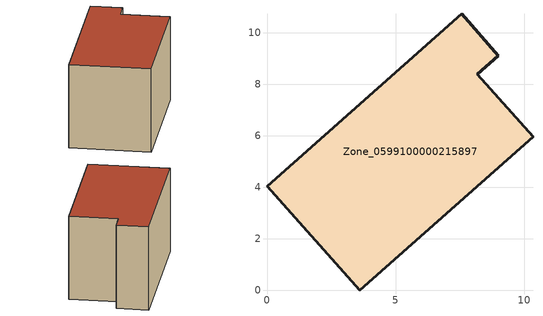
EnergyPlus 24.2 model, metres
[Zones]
Zone_0599100000215897
 floor ground (C_G): 0,4.04 7.56,10.74 8.99,9.12 8.17,8.39 10.34,5.96 3.61,0 z0
 wall outside (C_F): 3.61,0 10.34,5.96 8.17,8.39 8.99,9.12 7.56,10.74 0,4.04 3.61,0 z0:5.84
 roof outside (C_R): 7.56,10.74 0,4.04 3.61,0 10.34,5.96 8.17,8.39 8.99,9.12 z5.84
[BUILDING]
Pand.0599100000215897: North Axis=0; Terrain=City; Loads Convergence Tolerance Value=0.04; Temperature Convergence Tolerance Value=0.4; Solar Distribution=FullExterior; Maximum Number of Warmup Days=25; Minimum Number of Warmup Days=1
[Site:Location]
Rotterdam.The.Hague.AP_ZH_NLD Design_Conditions: Latitude=51.96; Longitude=4.45; Time Zone=1; Elevation=-4.5
[SITE:GROUNDTEMPERATURE:BUILDINGSURFACE]
18, 18, 18, 18, 18, 18, 18, 18, 18, 18, 18, 18
[MATERIAL] Thermal Absorptance=0.9; Solar Absorptance=0.7; Visible Absorptance=0.7
Name | Roughness | Thickness | Conductivity | Density | Specific Heat
G.TI.1975-1991 | MediumSmooth | 0.15 | 0.288461 | 540 | 1210
F.TI.1975-1991 | Rough | 0.3 | 0.230769 | 1920 | 840
R.TI.1975-1991 | MediumRough | 0.2 | 0.153846 | 1500 | 1000
[CONSTRUCTION]
C_G: G.TI.1975-1991
C_F: F.TI.1975-1991
C_R: R.TI.1975-1991
[ZONE]
Zone_0599100000215897: Type=1; Multiplier=1; Ceiling Height=Autocalculate; Volume=Autocalculate; Floor Area=autocalculate; Part of Total Floor Area=Yes
[ZONEINFILTRATION:DESIGNFLOWRATE]
Infil_Zone_0599100000215897: Zone or ZoneList or Space or SpaceList=Zone_0599100000215897; Schedule=AlwaysOn; Design Flow Rate Calculation Method=Flow/Area; Flow Rate per Floor Area=0.003; Constant Term Coefficient=1; Temperature Term Coefficient=0; Velocity Term Coefficient=0; Velocity Squared Term Coefficient=0
[HVACTEMPLATE:ZONE:IDEALLOADSAIRSYSTEM]
Zone_0599100000215897: Maximum Heating Supply Air Temperature=50; Minimum Cooling Supply Air Temperature=13; Maximum Heating Supply Air Humidity Ratio=0.0156; Minimum Cooling Supply Air Humidity Ratio=0.0077; Heating Limit=NoLimit; Cooling Limit=NoLimit; Dehumidification Control Type=ConstantSensibleHeatRatio; Cooling Sensible Heat Ratio=0.7; Dehumidification Setpoint=60; Humidification Control Type=None; Humidification Setpoint=30; Outdoor Air Method=None; Outdoor Air Flow Rate per Person=0.00944; Outdoor Air Flow Rate per Zone Floor Area=0; Outdoor Air Flow Rate per Zone=0; Demand Controlled Ventilation Type=None; Outdoor Air Economizer Type=NoEconomizer; Heat Recovery Type=None; Sensible Heat Recovery Effectiveness=0.7; Latent Heat Recovery Effectiveness=0.65
[ZONECONTROL:THERMOSTAT]
ThermostatControl_Zone_0599100000215897: Zone or ZoneList=Zone_0599100000215897; Control Type Schedule=DualSetpointControlType; Control 1=Thermostat_Zone_0599100000215897; Temperature Difference Between Cutout And Setpoint=0
[THERMOSTATSETPOINT:DUALSETPOINT]
Thermostat_Zone_0599100000215897: Heating Setpoint Temperature Schedule=HeatingSetpoint_Zone_0599100000215897; Cooling Setpoint Temperature Schedule=CoolingSetpoint_Zone_0599100000215897
[SCHEDULE:COMPACT]
HeatingSetpoint_Zone_0599100000215897: Through: 12/31, For: AllDays, Until: 24:00, 21
CoolingSetpoint_Zone_0599100000215897: Through: 12/31, For: AllDays, Until: 24:00, 24
DualSetpointControlType: Through: 12/31, For: AllDays, Until: 24:00, 4
AlwaysOn: Through: 12/31, For: AllDays, Until: 24:00, 1
